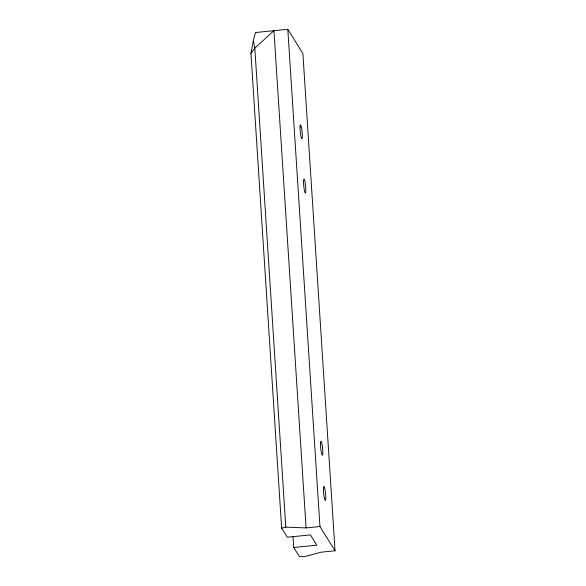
<?xml version="1.0" encoding="UTF-8"?>
<svg xmlns="http://www.w3.org/2000/svg" width="586" height="586" viewBox="0 0 586 586"><rect width="100%" height="100%" fill="white"/><g stroke="black" fill="none" stroke-linecap="round" stroke-linejoin="round"><path stroke-width="0.88" d="M293.733 547.5L316.843 545.192L310.441 534.915L287.33 537.223L281.639 528.081L250.947 53.443L253.35 40.507L255.452 32.53L287.799 29.3L302.896 53.546L335.053 550.789L321.187 552.18L304.193 556.7L299.417 556.641L293.733 547.5L293.022 536.549M250.947 53.443L254.815 48.125L273.94 30.684L306.09 527.927L319.956 526.543L335.053 550.789M281.639 528.081L285.792 527.129L306.09 527.927M253.35 40.507L254.815 48.125L285.792 527.129M287.799 29.3L319.956 526.543M300.054 126.957A7.025 0.923 84.3 0 0 301.636 138.611A7.025 0.923 84.3 0 0 301.9 129.924A7.025 0.923 84.3 0 0 300.054 126.957M303.555 181.492A7.025 0.923 84.3 0 0 305.203 192.94A7.025 0.923 84.3 0 0 305.357 183.799A7.025 0.923 84.3 0 0 303.555 181.492M320.513 443.39A7.025 0.923 84.3 0 0 322.095 455.044A7.025 0.923 84.3 0 0 322.366 446.356A7.025 0.923 84.3 0 0 320.513 443.39M323.435 488.592A7.025 0.923 84.3 0 0 325.018 500.246A7.025 0.923 84.3 0 0 325.289 491.559A7.025 0.923 84.3 0 0 323.435 488.592"/></g></svg>
